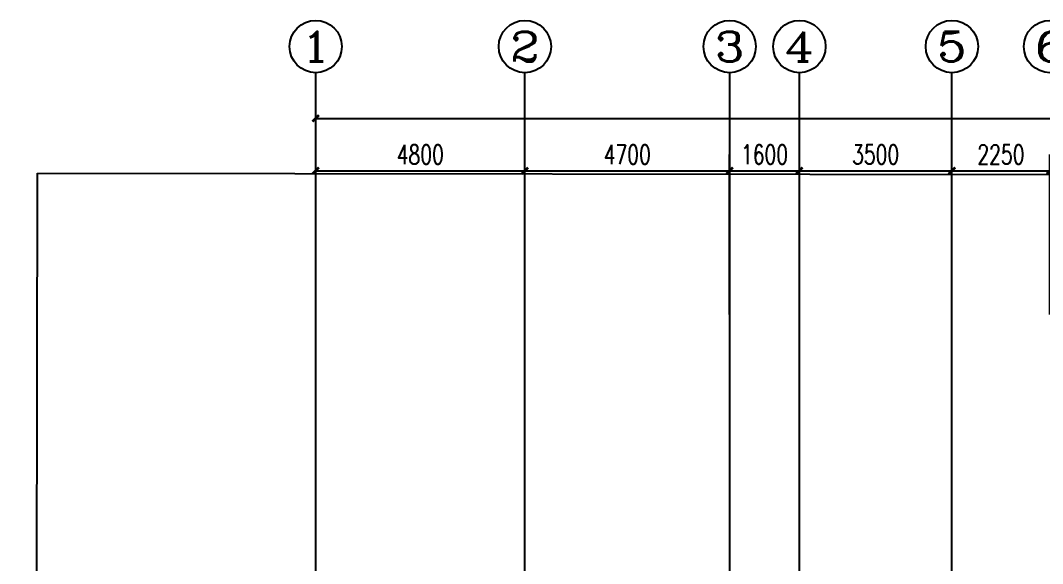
# Model space of a CAD drawing. Extents: x 369444 to 684549, y -549309 to 575337.
# Drawn here: x 373748 to 397205, y 471438 to 483905 of the extents above; entities that cross this region are included whole.
import ezdxf
from ezdxf.enums import TextEntityAlignment as Align

# ---------------------------------------------------------------- set-up
doc = ezdxf.new("R2010")
doc.units = 0
doc.header["$LTSCALE"] = 1000
doc.header["$MEASUREMENT"] = 0
for name, color, linetype in [('AXIS', 3, 'Continuous'), ('AXIS_TEXT', 7, 'Continuous'), ('DOTE', 1, 'Continuous')]:
    doc.layers.add(name, color=color, linetype=linetype)
doc.layers.add('不要动图层', color=140, linetype='Continuous', plot=False)
doc.styles.add('_TCH_AXIS', font='COMPLEX', dxfattribs={"bigfont": 'GBCBIG'})
doc.styles.add('_TCH_DIM_T3', font='SIMPLEX', dxfattribs={"width": 0.705882, "bigfont": 'GBCBIG'})
doc.styles.add('COMPLEX', font='COMPLEX')
doc.dimstyles.new('_TCH_ARCH&&150', dxfattribs={"dimtxt": 446.25, "dimasz": 150, "dimexe": 375, "dimexo": 450, "dimgap": 150, "dimtad": 1, "dimdec": 0, "dimzin": 0, "dimdsep": 46, "dimtxsty": '_TCH_DIM_T3', "dimblk": 'ARCHTICK', "dimcen": 0.09, "dimclrt": 7, "dimazin": 2, "dimtfac": 1, "dimtdec": 0, "dimtix": 1, "dimtmove": 2, "dimatfit": 3, "dimfxl": 0, "dimtolj": 1, "dimtzin": 0, "dimarcsym": 0})

# ---------------------------------------------------------------- blocks, each defined once
blk = doc.blocks.new('_ArchTick')
at = {"color": 0, "linetype": 'ByBlock', "const_width": 0.4}
blk.add_lwpolyline([(-0.5, -0.5), (0.5, 0.5)], dxfattribs=at)
blk = doc.blocks.new('*D1116')
at = {"layer": 'AXIS', "color": 0, "lineweight": -2, "transparency": 16777216}
for p, q in [((380524, 477155), (380524, 480830)), ((385324, 477155), (385324, 480830)), ((380524, 480455), (385324, 480455))]:
    blk.add_line(p, q, dxfattribs=at)
at = {"layer": 'Defpoints', "color": 0, "transparency": 16777216}
for p in [(385324, 480455), (380524, 476705), (385324, 476705)]:
    blk.add_point(p, dxfattribs=at)
at = {"layer": 'AXIS', "color": 0, "lineweight": -2, "transparency": 16777216, "xscale": 150, "yscale": 150, "zscale": 150, "rotation": 180}
blk.add_blockref('_ArchTick', (380524, 480455), dxfattribs=at)
at = {"layer": 'AXIS', "color": 0, "lineweight": -2, "transparency": 16777216, "xscale": 150, "yscale": 150, "zscale": 150}
blk.add_blockref('_ArchTick', (385324, 480455), dxfattribs=at)
at = {"layer": 'AXIS', "color": 7, "lineweight": -2, "transparency": 16777216, "insert": (382924, 480828), "char_height": 446.2, "attachment_point": 5, "style": '_TCH_DIM_T3'}
blk.add_mtext('\\A1;4800', dxfattribs=at)
blk = doc.blocks.new('*D1117')
at = {"layer": 'AXIS', "color": 0, "lineweight": -2, "transparency": 16777216}
for p, q in [((385324, 477155), (385324, 480830)), ((390024, 477155), (390024, 480830)), ((385324, 480455), (390024, 480455))]:
    blk.add_line(p, q, dxfattribs=at)
at = {"layer": 'Defpoints', "color": 0, "transparency": 16777216}
for p in [(390024, 480455), (385324, 476705), (390024, 476705)]:
    blk.add_point(p, dxfattribs=at)
at = {"layer": 'AXIS', "color": 0, "lineweight": -2, "transparency": 16777216, "xscale": 150, "yscale": 150, "zscale": 150, "rotation": 180}
blk.add_blockref('_ArchTick', (385324, 480455), dxfattribs=at)
at = {"layer": 'AXIS', "color": 0, "lineweight": -2, "transparency": 16777216, "xscale": 150, "yscale": 150, "zscale": 150}
blk.add_blockref('_ArchTick', (390024, 480455), dxfattribs=at)
at = {"layer": 'AXIS', "color": 7, "lineweight": -2, "transparency": 16777216, "insert": (387674, 480828), "char_height": 446.2, "attachment_point": 5, "style": '_TCH_DIM_T3'}
blk.add_mtext('\\A1;4700', dxfattribs=at)
blk = doc.blocks.new('*D1118')
at = {"layer": 'AXIS', "color": 0, "lineweight": -2, "transparency": 16777216}
for p, q in [((390024, 477155), (390024, 480830)), ((391624, 477155), (391624, 480830)), ((390024, 480455), (391624, 480455))]:
    blk.add_line(p, q, dxfattribs=at)
at = {"layer": 'Defpoints', "color": 0, "transparency": 16777216}
for p in [(391624, 480455), (390024, 476705), (391624, 476705)]:
    blk.add_point(p, dxfattribs=at)
at = {"layer": 'AXIS', "color": 0, "lineweight": -2, "transparency": 16777216, "xscale": 150, "yscale": 150, "zscale": 150, "rotation": 180}
blk.add_blockref('_ArchTick', (390024, 480455), dxfattribs=at)
at = {"layer": 'AXIS', "color": 0, "lineweight": -2, "transparency": 16777216, "xscale": 150, "yscale": 150, "zscale": 150}
blk.add_blockref('_ArchTick', (391624, 480455), dxfattribs=at)
at = {"layer": 'AXIS', "color": 7, "lineweight": -2, "transparency": 16777216, "insert": (390824, 480828), "char_height": 446.2, "attachment_point": 5, "style": '_TCH_DIM_T3'}
blk.add_mtext('\\A1;1600', dxfattribs=at)
blk = doc.blocks.new('*D1119')
at = {"layer": 'AXIS', "color": 0, "lineweight": -2, "transparency": 16777216}
for p, q in [((391624, 477155), (391624, 480830)), ((395124, 477155), (395124, 480830)), ((391624, 480455), (395124, 480455))]:
    blk.add_line(p, q, dxfattribs=at)
at = {"layer": 'Defpoints', "color": 0, "transparency": 16777216}
for p in [(395124, 480455), (391624, 476705), (395124, 476705)]:
    blk.add_point(p, dxfattribs=at)
at = {"layer": 'AXIS', "color": 0, "lineweight": -2, "transparency": 16777216, "xscale": 150, "yscale": 150, "zscale": 150, "rotation": 180}
blk.add_blockref('_ArchTick', (391624, 480455), dxfattribs=at)
at = {"layer": 'AXIS', "color": 0, "lineweight": -2, "transparency": 16777216, "xscale": 150, "yscale": 150, "zscale": 150}
blk.add_blockref('_ArchTick', (395124, 480455), dxfattribs=at)
at = {"layer": 'AXIS', "color": 7, "lineweight": -2, "transparency": 16777216, "insert": (393374, 480828), "char_height": 446.2, "attachment_point": 5, "style": '_TCH_DIM_T3'}
blk.add_mtext('\\A1;3500', dxfattribs=at)
blk = doc.blocks.new('*D1120')
at = {"layer": 'AXIS', "color": 0, "lineweight": -2, "transparency": 16777216}
for p, q in [((395124, 477155), (395124, 480830)), ((397374, 477155), (397374, 480830)), ((395124, 480455), (397374, 480455))]:
    blk.add_line(p, q, dxfattribs=at)
at = {"layer": 'Defpoints', "color": 0, "transparency": 16777216}
for p in [(397374, 480455), (395124, 476705), (397374, 476705)]:
    blk.add_point(p, dxfattribs=at)
at = {"layer": 'AXIS', "color": 0, "lineweight": -2, "transparency": 16777216, "xscale": 150, "yscale": 150, "zscale": 150, "rotation": 180}
blk.add_blockref('_ArchTick', (395124, 480455), dxfattribs=at)
at = {"layer": 'AXIS', "color": 0, "lineweight": -2, "transparency": 16777216, "xscale": 150, "yscale": 150, "zscale": 150}
blk.add_blockref('_ArchTick', (397374, 480455), dxfattribs=at)
at = {"layer": 'AXIS', "color": 7, "lineweight": -2, "transparency": 16777216, "insert": (396249, 480828), "char_height": 446.2, "attachment_point": 5, "style": '_TCH_DIM_T3'}
blk.add_mtext('\\A1;2250', dxfattribs=at)
blk = doc.blocks.new('*D1302')
at = {"layer": 'AXIS', "color": 0, "lineweight": -2, "transparency": 16777216}
for p, q in [((380524, 477155), (380524, 482030)), ((614224, 477155), (614224, 482030)), ((380524, 481655), (614224, 481655))]:
    blk.add_line(p, q, dxfattribs=at)
at = {"layer": 'Defpoints', "color": 0, "transparency": 16777216}
for p in [(614224, 481655), (380524, 476705), (614224, 476705)]:
    blk.add_point(p, dxfattribs=at)
at = {"layer": 'AXIS', "color": 0, "lineweight": -2, "transparency": 16777216, "xscale": 150, "yscale": 150, "zscale": 150, "rotation": 180}
blk.add_blockref('_ArchTick', (380524, 481655), dxfattribs=at)
at = {"layer": 'AXIS', "color": 0, "lineweight": -2, "transparency": 16777216, "xscale": 150, "yscale": 150, "zscale": 150}
blk.add_blockref('_ArchTick', (614224, 481655), dxfattribs=at)
at = {"layer": 'AXIS', "color": 7, "lineweight": -2, "transparency": 16777216, "insert": (497374, 482028), "char_height": 446.2, "attachment_point": 5, "style": '_TCH_DIM_T3'}
blk.add_mtext('\\A1;233700', dxfattribs=at)
blk = doc.blocks.new('_AXISO')
blk.add_circle((0, 0), 0.5)
at = {"layer": 'AXIS_TEXT', "style": 'COMPLEX', "width": 1.041667}
blk.add_attdef('A', text='', height=0.56, dxfattribs=at).set_placement((-0.25, -0.28), (0.25, -0.28), align=Align.FIT)

msp = doc.modelspace()

# ---------------------------------------------------------------- linework, layer by layer
at = {"layer": 'AXIS'}
for p, q in [((380524.5, 476704.8), (380524.5, 482704.8)), ((385324.5, 476704.8), (385324.5, 482704.8)), ((390024.5, 476704.8), (390024.5, 482704.8)), ((391624.5, 476704.8), (391624.5, 482704.8)), ((395124.5, 476704.8), (395124.5, 482704.8))]:
    msp.add_line(p, q, dxfattribs=at)
at = {"layer": 'DOTE', "color": 8}
for p, q in [((380524.5, 59364.2), (380524.5, 476704.8)), ((385324.5, 59364.2), (385324.5, 476704.8)), ((390024.5, 59364.2), (390024.5, 476704.8)), ((391624.5, 59364.2), (391624.5, 476704.8)), ((395124.5, 59364.2), (395124.5, 476704.8))]:
    msp.add_line(p, q, dxfattribs=at)
at = {"layer": '不要动图层'}
msp.add_lwpolyline([(374141.4, 480401.6), (608632.4, 480035.6), (630599.4, 458002.6), (630103.6, 140971.4), (534606.6, 140971.5), (534606.6, 44667.5), (383961.4, 44901.6), (384134.4, 155731.6), (384114.4, 173450.6), (374190.4, 173466.6), (373839.4, 234426.6), (373748.4, 250410.6), (374011.4, 393904.6)], close=True, dxfattribs=at)

# ---------------------------------------------------------------- block references
at = {"layer": 'AXIS', "lineweight": -2}
ref = msp.add_blockref('_AXISO', (380524.5, 483304.8), dxfattribs=dict(at, xscale=1200, yscale=1200, zscale=1200))
ref.add_attrib('A', '1', dxfattribs={"layer": 'AXIS_TEXT', "lineweight": -2, "ltscale": 6, "height": 678.8, "style": '_TCH_AXIS', "width": 2.333333}).set_placement((380185.1, 482965.4), (380863.9, 482965.4), align=Align.FIT)
ref = msp.add_blockref('_AXISO', (385324.5, 483304.8), dxfattribs=dict(at, xscale=1200, yscale=1200, zscale=1200))
ref.add_attrib('A', '2', dxfattribs={"layer": 'AXIS_TEXT', "lineweight": -2, "ltscale": 6, "height": 678.8, "style": '_TCH_AXIS', "width": 1.5}).set_placement((384985.1, 482965.4), (385663.9, 482965.4), align=Align.FIT)
ref = msp.add_blockref('_AXISO', (390024.5, 483304.8), dxfattribs=dict(at, xscale=1200, yscale=1200, zscale=1200))
ref.add_attrib('A', '3', dxfattribs={"layer": 'AXIS_TEXT', "lineweight": -2, "ltscale": 6, "height": 678.8, "style": '_TCH_AXIS', "width": 1.5}).set_placement((389685.1, 482965.4), (390363.9, 482965.4), align=Align.FIT)
ref = msp.add_blockref('_AXISO', (391624.5, 483304.8), dxfattribs=dict(at, xscale=1200, yscale=1200, zscale=1200))
ref.add_attrib('A', '4', dxfattribs={"layer": 'AXIS_TEXT', "lineweight": -2, "ltscale": 6, "height": 678.8, "style": '_TCH_AXIS', "width": 1.3125}).set_placement((391285.1, 482965.4), (391963.9, 482965.4), align=Align.FIT)
ref = msp.add_blockref('_AXISO', (395124.5, 483304.8), dxfattribs=dict(at, xscale=1200, yscale=1200, zscale=1200))
ref.add_attrib('A', '5', dxfattribs={"layer": 'AXIS_TEXT', "lineweight": -2, "ltscale": 6, "height": 678.8, "style": '_TCH_AXIS', "width": 1.5}).set_placement((394785.1, 482965.4), (395463.9, 482965.4), align=Align.FIT)
ref = msp.add_blockref('_AXISO', (397374.5, 483304.8), dxfattribs=dict(at, xscale=1200, yscale=1200, zscale=1200))
ref.add_attrib('A', '6', dxfattribs={"layer": 'AXIS_TEXT', "lineweight": -2, "ltscale": 6, "height": 678.8, "style": '_TCH_AXIS', "width": 1.5}).set_placement((397035.1, 482965.4), (397713.9, 482965.4), align=Align.FIT)

# ---------------------------------------------------------------- dimensions: what is measured, and where the dimension line sits
for p1, p2, distance, text, picture, middle in [((380524.5, 476704.8), (614224.5, 476704.8), 4950, '233700', '*D1302', (497374.5, 482027.9)), ((380524.5, 476704.8), (385324.5, 476704.8), 3750, '4800', '*D1116', (382924.5, 480827.9)), ((385324.5, 476704.8), (390024.5, 476704.8), 3750, '4700', '*D1117', (387674.5, 480827.9)), ((390024.5, 476704.8), (391624.5, 476704.8), 3750, '1600', '*D1118', (390824.5, 480827.9)), ((391624.5, 476704.8), (395124.5, 476704.8), 3750, '3500', '*D1119', (393374.5, 480827.9)), ((395124.5, 476704.8), (397374.5, 476704.8), 3750, '2250', '*D1120', (396249.5, 480827.9))]:
    dim = msp.add_aligned_dim(p1=p1, p2=p2, distance=distance, text=text, dimstyle='_TCH_ARCH&&150', dxfattribs=at)
    dim.commit()
    dim.dimension.update_dxf_attribs({"geometry": picture, "text_midpoint": middle})

doc.saveas('drawing.dxf')
